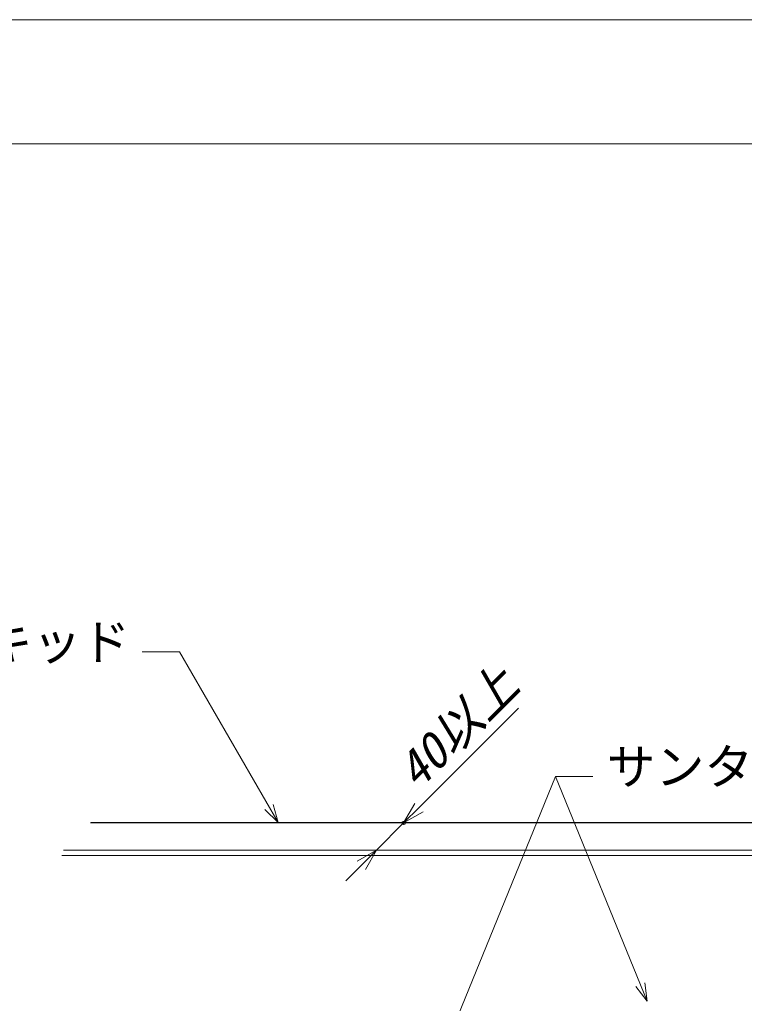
# Model space of a CAD drawing. Units: millimetres, scale not verified. Extents: x -840 to 840, y -594 to 594.
# Drawn here: x -447.8 to -214.1, y 276.7 to 594 of the extents above; entities that cross this region are included whole.
import ezdxf
from ezdxf.enums import TextEntityAlignment as Align

# ---------------------------------------------------------------- set-up
doc = ezdxf.new("R2010")
doc.units = ezdxf.units.MM
doc.header["$LTSCALE"] = 2
doc.header["$PDMODE"] = 32
doc.header["$PDSIZE"] = 1
for name, color, linetype, lineweight in [('0-5_IBｼｰﾄ', 7, 'Continuous', 9), ('0-6_IBリキッド', 7, 'Continuous', 9), ('0-7_寸法線', 7, 'Continuous', 9), ('0-8_文字', 5, 'Continuous', 9), ('0-9_0', 7, 'Continuous', 9), ('0-B_輪郭線', 2, 'Continuous', 9), ('0-C_図面枠', 7, 'Continuous', 9)]:
    doc.layers.add(name, color=color, linetype=linetype, lineweight=lineweight)
doc.layers.add('0-A_Defpoints', color=7, linetype='Continuous')
doc.styles.add('ＭＳ ゴシック', font='')
doc.styles.get('ＭＳ ゴシック').set_extended_font_data('MS Gothic')

# ---------------------------------------------------------------- blocks, each defined once
blk = doc.blocks.new('_Open30')
at = {"layer": '0-9_0'}
blk.add_line((0, 0), (-2, 0), dxfattribs=at)
blk.add_lwpolyline([(-2, 0.5359), (0, 0), (-2, -0.5359)], dxfattribs=at)

msp = doc.modelspace()

# ---------------------------------------------------------------- linework, layer by layer
at = {"layer": '0-5_IBｼｰﾄ'}
for p, q in [((-424.952, 334.889), (20.248, 334.889)), ((-434.177, 324.33), (11.023, 324.33)), ((-433.689, 326.151), (11.511, 326.151))]:
    msp.add_line(p, q, dxfattribs=at)
at = {"layer": '0-6_IBリキッド'}
msp.add_line((20.89, 334.996), (-424.844, 334.996), dxfattribs=at)
at = {"layer": '0-7_寸法線'}
for p, q in [((-396.254, 390.066), (-408.254, 390.066)), ((-364.46, 334.996), (-396.254, 390.066)), ((-319.003, 339.839), (-286.944, 371.897)), ((-345.406, 177.355), (-274.987, 349.846)), ((-274.987, 349.846), (-262.987, 349.846)), ((-245.396, 277.364), (-274.987, 349.846)), ((-332.69, 326.151), (-323.953, 334.889)), ((-317.206, 334.889), (-323.953, 334.889)), ((-325.944, 326.151), (-332.69, 326.151)), ((-337.64, 321.201), (-342.59, 316.252))]:
    msp.add_line(p, q, dxfattribs=at)
for points in [[(-368.703, 339.239), (-364.46, 334.996), (-366.013, 340.792)], [(-246.149, 283.317), (-245.396, 277.364), (-249.025, 282.143)]]:
    msp.add_lwpolyline(points, dxfattribs=at)
at = {"layer": '0-A_Defpoints'}
msp.add_point((-323.953, 334.889), dxfattribs=at)
at = {"layer": '0-B_輪郭線'}
msp.add_lwpolyline([(800, 554), (-800, 554), (-800, -554), (800, -554)], close=True, dxfattribs=at)
at = {"layer": '0-C_図面枠'}
msp.add_lwpolyline([(840, -594), (840, 594), (-840, 594), (-840, -594)], close=True, dxfattribs=at)

# ---------------------------------------------------------------- block references
at = {"layer": '0-7_寸法線', "xscale": 3.5, "yscale": 3.5}
for p, rotation in [((-323.953, 334.889), 225), ((-332.69, 326.151), 45)]:
    msp.add_blockref('_Open30', p, dxfattribs=dict(at, rotation=rotation))

# ---------------------------------------------------------------- texts
at = {"layer": '0-7_寸法線', "style": 'ＭＳ ゴシック', "oblique": 15}
msp.add_text('40以上', height=11.54, rotation=45, dxfattribs=at).set_placement((-316.874, 342.585), align=Align.BOTTOM_LEFT)
at = {"layer": '0-8_文字', "color": 7, "style": 'ＭＳ ゴシック'}
for s, p in [('IBリキッド', (-490.824, 384.007)), ('サンタックIB-HWCシート 1.5㎜以上', (-258.447, 343.787))]:
    msp.add_text(s, height=11.54, dxfattribs=at).set_placement(p, align=Align.BOTTOM_LEFT)

doc.saveas('drawing.dxf')
